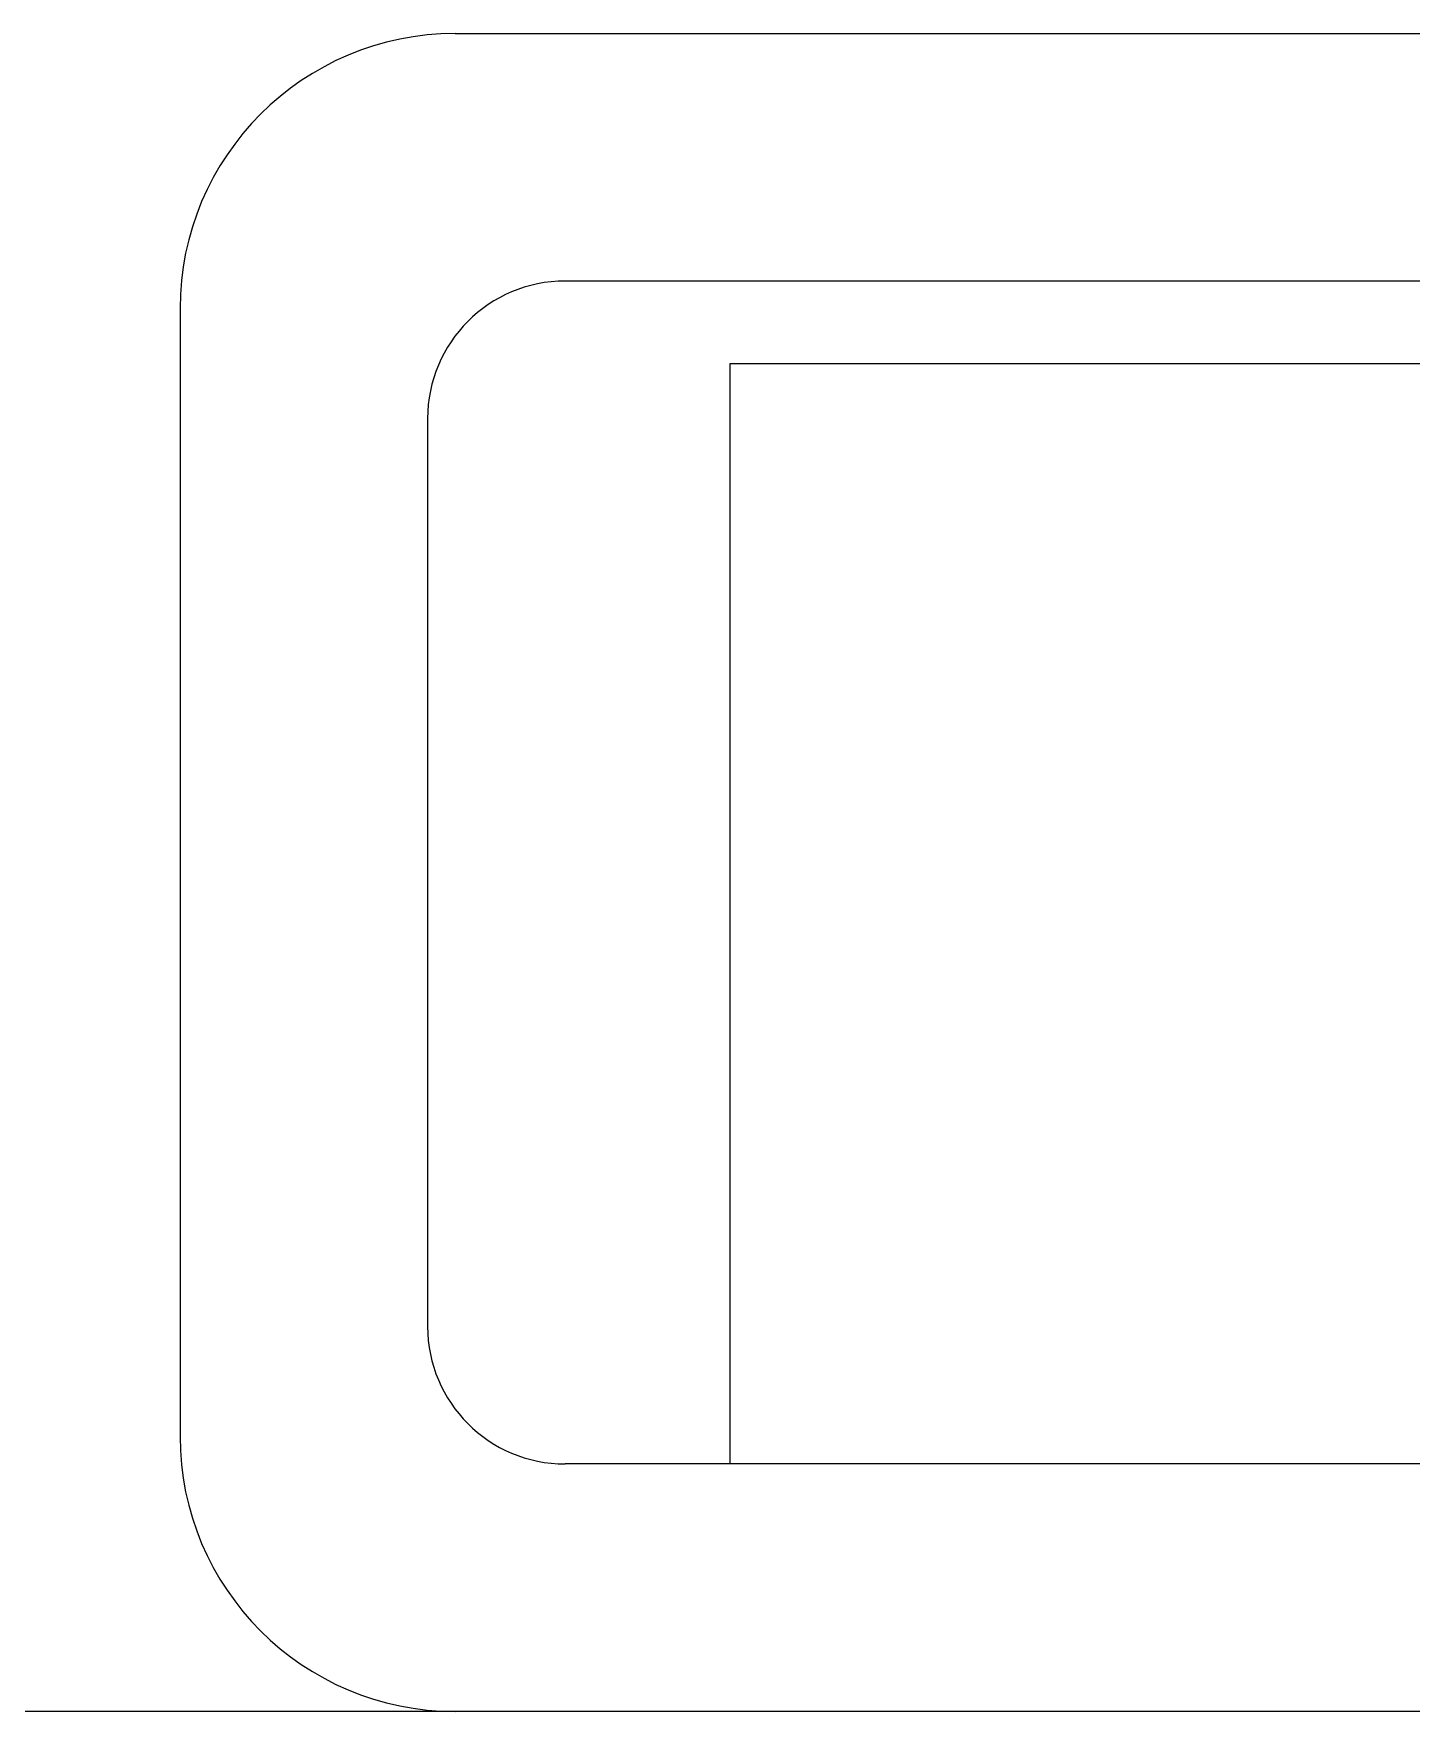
# Model space of a CAD drawing. Extents: x 69728788 to 150676229, y 20327566 to 43663798.
# Drawn here: x 75458297.1 to 75458411.1, y 20763307.8 to 20763446.6 of the extents above; entities that cross this region are included whole.
import ezdxf

# ---------------------------------------------------------------- set-up
doc = ezdxf.new("R2010")
doc.units = 0
doc.header["$LTSCALE"] = 1000
doc.header["$MEASUREMENT"] = 0
doc.layers.get('0').update_dxf_attribs({"linetype": 'CONTINUOUS'})

msp = doc.modelspace()

# ---------------------------------------------------------------- linework, layer by layer
at = {"color": 0, "linetype": 'Continuous'}
for p, q in [((75458332, 20763446.6), (75458413.92, 20763446.6)), ((75458433.49, 20763426.12), (75458341.1, 20763426.12)), ((75458309.25, 20763423.84), (75458309.25, 20763330.54)), ((75458354.76, 20763419.29), (75458433.49, 20763419.29)), ((75458354.76, 20763328.26), (75458354.76, 20763419.29)), ((75458329.73, 20763339.64), (75458329.73, 20763414.74)), ((75458432.13, 20763328.26), (75458341.1, 20763328.26)), ((75458332, 20763307.78), (75458097.61, 20763307.78)), ((75458582.32, 20763307.78), (75458332, 20763307.78))]:
    msp.add_line(p, q, dxfattribs=at)
for centre, radius, start, end in [((75458332, 20763423.84), 22.76, 90, 180), ((75458341.1, 20763414.74), 11.38, 90, 180), ((75458341.1, 20763339.64), 11.38, 180, 270), ((75458332, 20763330.54), 22.76, 180, 270)]:
    msp.add_arc(centre, radius, start, end, dxfattribs=at)

doc.saveas('drawing.dxf')
